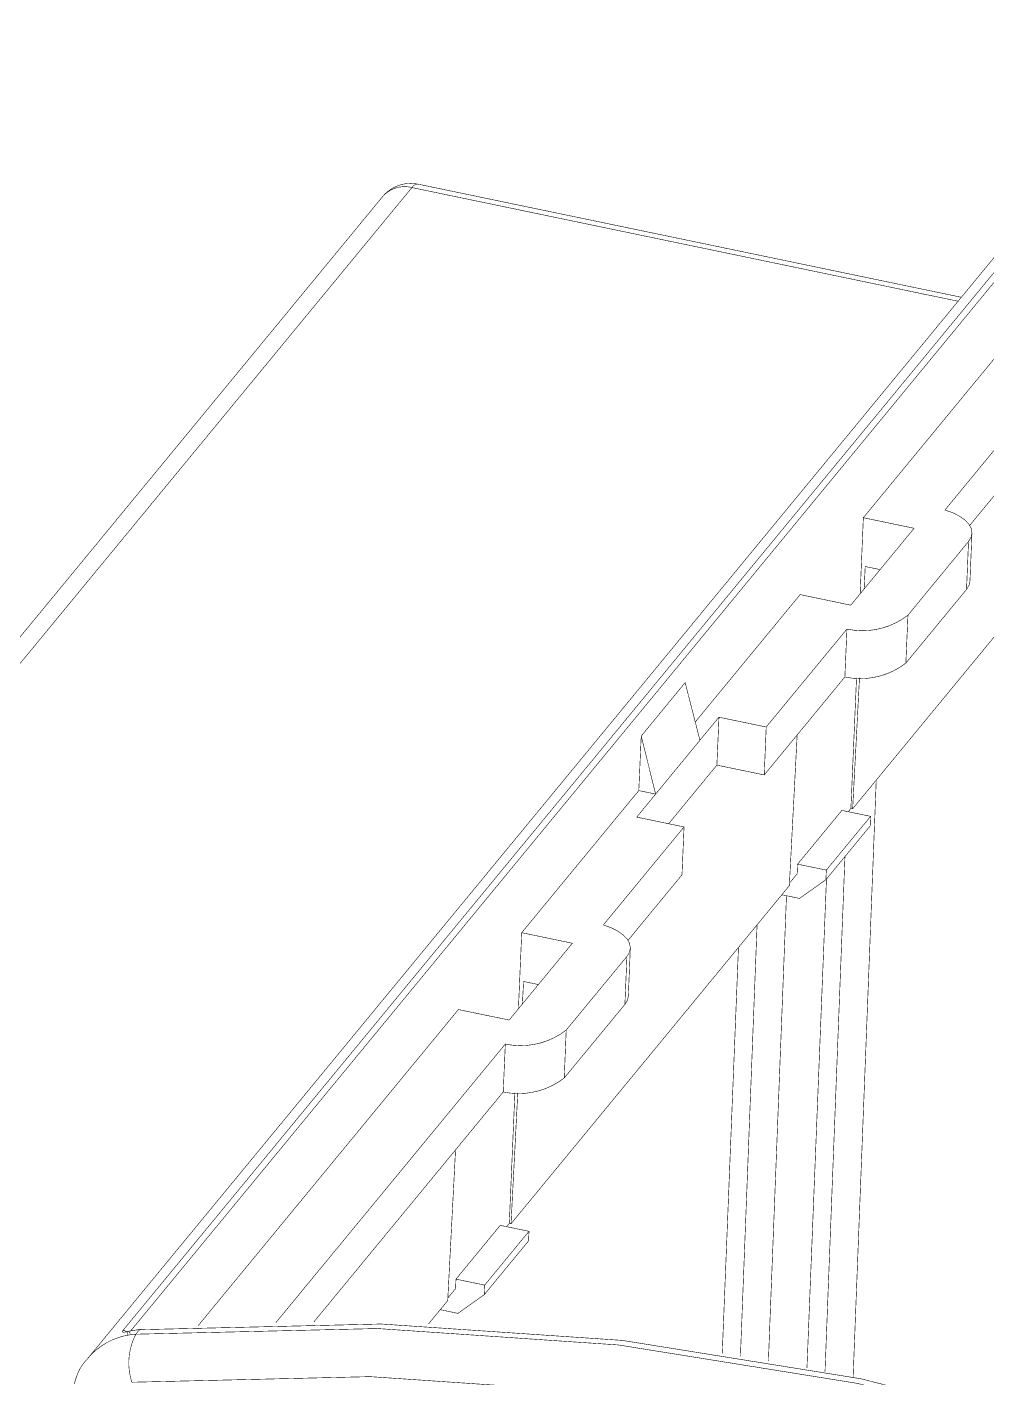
# Model space of a CAD drawing. Header units: inches. Extents: x 0 to 35.2, y -0.7 to 15.9.
# Drawn here: x 13.351 to 14.222, y 3.745 to 4.971 of the extents above; entities that cross this region are included whole.
import ezdxf

# ---------------------------------------------------------------- set-up
doc = ezdxf.new("R2010")
doc.units = ezdxf.units.IN
doc.header["$MEASUREMENT"] = 0
doc.layers.add('Dimensions', color=6, linetype='Continuous')

msp = doc.modelspace()

# ---------------------------------------------------------------- linework, layer by layer
at = {"layer": 'Dimensions'}
for points in [[(13.4377, 3.7875, 0.0005, 0.0005, 0), (14.4122, 4.9707, 0.0005, 0.0005, 0)], [(13.445, 3.7874, 0.0005, 0.0005, 0), (14.4167, 4.9672, 0.0005, 0.0005, 0)], [(13.406, 3.7624, 0.0005, 0.0005, 0), (14.3919, 4.9596, 0.0005, 0.0005, 0)], [(14.1102, 4.5255, 0.0005, 0.0005, 0), (14.4136, 4.8939, 0.0005, 0.0005, 0)], [(14.1843, 4.5325, 0.0005, 0.0005, 0), (14.4329, 4.8343, 0.0005, 0.0005, 0)], [(12.7143, 3.628, 0.0005, 0.0005, 0), (13.7003, 4.8252, 0.0005, 0.0005, 0)], [(13.6737, 4.817, 0.0005, 0.0005, -0.27863), (13.7058, 4.8283, 0.0005, 0.0005, 0)], [(13.6737, 4.817, 0.0005, 0.0005, -0.282901), (13.7003, 4.8252, 0.0005, 0.0005, 0)], [(13.7003, 4.8252, 0.0005, 0.0005, -0.283287), (13.7058, 4.8283, 0.0005, 0.0005, 0)], [(13.7003, 4.8252, 0.0005, 0.0005, 0), (14.1963, 4.722, 0.0005, 0.0005, 0)], [(13.7058, 4.8283, 0.0005, 0.0005, 0), (14.1992, 4.7256, 0.0005, 0.0005, 0)], [(12.6878, 3.6198, 0.0005, 0.0005, 0), (13.6737, 4.817, 0.0005, 0.0005, 0)], [(14.2068, 4.5185, 0.0005, 0.0005, 0), (14.431, 4.7908, 0.0005, 0.0005, 0)], [(14.1005, 4.2613, 0.0005, 0.0005, 0), (14.4003, 4.6253, 0.0005, 0.0005, 0)], [(14.1073, 4.4564, 0.0005, 0.0005, 0), (14.1102, 4.5255, 0.0005, 0.0005, 0)], [(14.1102, 4.5255, 0.0005, 0.0005, 0), (14.1563, 4.5159, 0.0005, 0.0005, 0)], [(14.1843, 4.5325, 0.0005, 0.0005, 0), (14.1914, 4.53, 0.0005, 0.0005, 0)], [(14.1914, 4.53, 0.0005, 0.0005, 0), (14.1975, 4.5269, 0.0005, 0.0005, 0)], [(14.1975, 4.5269, 0.0005, 0.0005, 0), (14.2024, 4.5234, 0.0005, 0.0005, 0)], [(14.0988, 4.4461, 0.0005, 0.0005, 0), (14.1563, 4.5159, 0.0005, 0.0005, 0)], [(14.2024, 4.5234, 0.0005, 0.0005, 0), (14.206, 4.5197, 0.0005, 0.0005, 0)], [(14.206, 4.5197, 0.0005, 0.0005, 0), (14.2082, 4.5157, 0.0005, 0.0005, 0)], [(14.2082, 4.5157, 0.0005, 0.0005, 0), (14.2088, 4.5117, 0.0005, 0.0005, 0)], [(14.1507, 4.437, 0.0005, 0.0005, 0), (14.2057, 4.5039, 0.0005, 0.0005, 0)], [(14.2039, 4.4604, 0.0005, 0.0005, 0), (14.2057, 4.5039, 0.0005, 0.0005, 0)], [(14.2057, 4.5039, 0.0005, 0.0005, 0), (14.208, 4.5077, 0.0005, 0.0005, 0)], [(14.207, 4.4679, 0.0005, 0.0005, 0), (14.2088, 4.5114, 0.0005, 0.0005, 0)], [(14.208, 4.5077, 0.0005, 0.0005, 0), (14.2088, 4.5117, 0.0005, 0.0005, 0)], [(14.1109, 4.4608, 0.0005, 0.0005, 0), (14.1119, 4.4812, 0.0005, 0.0005, 0)], [(14.1119, 4.4812, 0.0005, 0.0005, 0), (14.1254, 4.4784, 0.0005, 0.0005, 0)], [(14.2039, 4.4604, 0.0005, 0.0005, 0), (14.2062, 4.4642, 0.0005, 0.0005, 0)], [(14.2062, 4.4642, 0.0005, 0.0005, 0), (14.207, 4.4679, 0.0005, 0.0005, 0)], [(13.9576, 4.3401, 0.0005, 0.0005, 0), (14.0528, 4.4557, 0.0005, 0.0005, 0)], [(14.0528, 4.4557, 0.0005, 0.0005, 0), (14.0988, 4.4461, 0.0005, 0.0005, 0)], [(14.1488, 4.3935, 0.0005, 0.0005, 0), (14.2039, 4.4604, 0.0005, 0.0005, 0)], [(14.1507, 4.437, 0.0005, 0.0005, -0.220916), (14.0953, 4.4244, 0.0005, 0.0005, 0)], [(14.1488, 4.3935, 0.0005, 0.0005, 0), (14.1507, 4.437, 0.0005, 0.0005, 0)], [(14.022, 4.3355, 0.0005, 0.0005, 0), (14.0953, 4.4244, 0.0005, 0.0005, 0)], [(14.0934, 4.3809, 0.0005, 0.0005, 0), (14.0953, 4.4244, 0.0005, 0.0005, 0)], [(14.1488, 4.3935, 0.0005, 0.0005, -0.220916), (14.0934, 4.3809, 0.0005, 0.0005, 0)], [(14.0202, 4.292, 0.0005, 0.0005, 0), (14.0934, 4.3809, 0.0005, 0.0005, 0)], [(14.0989, 4.2616, 0.0005, 0.0005, 0), (14.104, 4.3801, 0.0005, 0.0005, 0)], [(14.1005, 4.2613, 0.0005, 0.0005, 0), (14.1067, 4.3801, 0.0005, 0.0005, 0)], [(13.9085, 4.3273, 0.0005, 0.0005, 0), (13.9484, 4.3758, 0.0005, 0.0005, 0)], [(13.9484, 4.3758, 0.0005, 0.0005, 0), (13.9618, 4.3235, 0.0005, 0.0005, 0)], [(13.9618, 4.3235, 0.0005, 0.0005, 0), (13.9791, 4.3444, 0.0005, 0.0005, 0)], [(13.9772, 4.3009, 0.0005, 0.0005, 0), (13.9791, 4.3444, 0.0005, 0.0005, 0)], [(13.9791, 4.3444, 0.0005, 0.0005, 0), (14.022, 4.3355, 0.0005, 0.0005, 0)], [(14.0202, 4.292, 0.0005, 0.0005, 0), (14.022, 4.3355, 0.0005, 0.0005, 0)], [(13.9063, 4.2778, 0.0005, 0.0005, 0), (13.9085, 4.3273, 0.0005, 0.0005, 0)], [(13.9085, 4.3273, 0.0005, 0.0005, 0), (13.9216, 4.2746, 0.0005, 0.0005, 0)], [(13.9216, 4.2746, 0.0005, 0.0005, 0), (13.9618, 4.3235, 0.0005, 0.0005, 0)], [(14.043, 4.1915, 0.0005, 0.0005, 0), (14.0501, 4.3283, 0.0005, 0.0005, 0)], [(13.9334, 4.2477, 0.0005, 0.0005, 0), (13.9772, 4.3009, 0.0005, 0.0005, 0)], [(13.9772, 4.3009, 0.0005, 0.0005, 0), (14.0202, 4.292, 0.0005, 0.0005, 0)], [(14.1009, 3.7452, 0.0005, 0.0005, 0), (14.1219, 4.2872, 0.0005, 0.0005, 0)], [(13.8, 4.1488, 0.0005, 0.0005, 0), (13.9063, 4.2778, 0.0005, 0.0005, 0)], [(13.9044, 4.2537, 0.0005, 0.0005, 0), (13.9216, 4.2746, 0.0005, 0.0005, 0)], [(13.9063, 4.2778, 0.0005, 0.0005, 0), (13.9216, 4.2746, 0.0005, 0.0005, 0)], [(14.0505, 4.211, 0.0005, 0.0005, 0), (14.0907, 4.2598, 0.0005, 0.0005, 0)], [(14.0907, 4.2598, 0.0005, 0.0005, 0), (14.1168, 4.2544, 0.0005, 0.0005, 0)], [(14.0965, 4.2586, 0.0005, 0.0005, 0), (14.0989, 4.2616, 0.0005, 0.0005, 0)], [(14.0989, 4.2616, 0.0005, 0.0005, 0), (14.1005, 4.2613, 0.0005, 0.0005, 0)], [(13.8741, 4.1558, 0.0005, 0.0005, 0), (13.9474, 4.2448, 0.0005, 0.0005, 0)], [(13.9044, 4.2537, 0.0005, 0.0005, 0), (13.9474, 4.2448, 0.0005, 0.0005, 0)], [(13.9455, 4.2013, 0.0005, 0.0005, 0), (13.9474, 4.2448, 0.0005, 0.0005, 0)], [(14.0762, 4.1969, 0.0005, 0.0005, 0), (14.1164, 4.2457, 0.0005, 0.0005, 0)], [(14.0766, 4.2056, 0.0005, 0.0005, 0), (14.1168, 4.2544, 0.0005, 0.0005, 0)], [(14.1164, 4.2457, 0.0005, 0.0005, 0), (14.1168, 4.2544, 0.0005, 0.0005, 0)], [(14.0501, 4.2023, 0.0005, 0.0005, 0), (14.0505, 4.211, 0.0005, 0.0005, 0)], [(14.0505, 4.211, 0.0005, 0.0005, 0), (14.0766, 4.2056, 0.0005, 0.0005, 0)], [(14.0754, 3.7505, 0.0005, 0.0005, 0), (14.0935, 4.2179, 0.0005, 0.0005, 0)], [(13.8965, 4.1418, 0.0005, 0.0005, 0), (13.9455, 4.2013, 0.0005, 0.0005, 0)], [(14.0432, 4.1938, 0.0005, 0.0005, 0), (14.0501, 4.2023, 0.0005, 0.0005, 0)], [(14.0523, 4.1799, 0.0005, 0.0005, 0), (14.0762, 4.1969, 0.0005, 0.0005, 0)], [(14.059, 3.7537, 0.0005, 0.0005, 0), (14.0767, 4.1975, 0.0005, 0.0005, 0)], [(14.0762, 4.1969, 0.0005, 0.0005, 0), (14.0766, 4.2056, 0.0005, 0.0005, 0)], [(13.7903, 3.8846, 0.0005, 0.0005, 0), (14.043, 4.1915, 0.0005, 0.0005, 0)], [(14.024, 3.7602, 0.0005, 0.0005, 0), (14.0404, 4.1824, 0.0005, 0.0005, 0)], [(14.0362, 4.1832, 0.0005, 0.0005, 0), (14.0523, 4.1799, 0.0005, 0.0005, 0)], [(13.797, 4.0797, 0.0005, 0.0005, 0), (13.8, 4.1488, 0.0005, 0.0005, 0)], [(13.8, 4.1488, 0.0005, 0.0005, 0), (13.846, 4.1392, 0.0005, 0.0005, 0)], [(13.8741, 4.1558, 0.0005, 0.0005, 0), (13.8812, 4.1533, 0.0005, 0.0005, 0)], [(13.8812, 4.1533, 0.0005, 0.0005, 0), (13.8872, 4.1502, 0.0005, 0.0005, 0)], [(13.8872, 4.1502, 0.0005, 0.0005, 0), (13.8921, 4.1468, 0.0005, 0.0005, 0)], [(13.8921, 4.1468, 0.0005, 0.0005, 0), (13.8958, 4.143, 0.0005, 0.0005, 0)], [(13.9986, 3.7645, 0.0005, 0.0005, 0), (14.0137, 4.1559, 0.0005, 0.0005, 0)], [(13.7886, 4.0695, 0.0005, 0.0005, 0), (13.846, 4.1392, 0.0005, 0.0005, 0)], [(13.8958, 4.143, 0.0005, 0.0005, 0), (13.8979, 4.139, 0.0005, 0.0005, 0)], [(13.8968, 4.0912, 0.0005, 0.0005, 0), (13.8986, 4.1347, 0.0005, 0.0005, 0)], [(13.8978, 4.131, 0.0005, 0.0005, 0), (13.8986, 4.135, 0.0005, 0.0005, 0)], [(13.8979, 4.139, 0.0005, 0.0005, 0), (13.8986, 4.135, 0.0005, 0.0005, 0)], [(13.9821, 3.7672, 0.0005, 0.0005, 0), (13.9968, 4.1354, 0.0005, 0.0005, 0)], [(13.8404, 4.0604, 0.0005, 0.0005, 0), (13.8955, 4.1272, 0.0005, 0.0005, 0)], [(13.8937, 4.0837, 0.0005, 0.0005, 0), (13.8955, 4.1272, 0.0005, 0.0005, 0)], [(13.8955, 4.1272, 0.0005, 0.0005, 0), (13.8978, 4.131, 0.0005, 0.0005, 0)], [(13.8006, 4.0841, 0.0005, 0.0005, 0), (13.8017, 4.1045, 0.0005, 0.0005, 0)], [(13.8017, 4.1045, 0.0005, 0.0005, 0), (13.8152, 4.1017, 0.0005, 0.0005, 0)], [(13.8386, 4.0169, 0.0005, 0.0005, 0), (13.8937, 4.0837, 0.0005, 0.0005, 0)], [(13.8937, 4.0837, 0.0005, 0.0005, 0), (13.896, 4.0875, 0.0005, 0.0005, 0)], [(13.896, 4.0875, 0.0005, 0.0005, 0), (13.8968, 4.0912, 0.0005, 0.0005, 0)], [(13.5063, 3.7922, 0.0005, 0.0005, 0), (13.7425, 4.079, 0.0005, 0.0005, 0)], [(13.7425, 4.079, 0.0005, 0.0005, 0), (13.7886, 4.0695, 0.0005, 0.0005, 0)], [(13.8404, 4.0604, 0.0005, 0.0005, -0.220916), (13.7851, 4.0477, 0.0005, 0.0005, 0)], [(13.8386, 4.0169, 0.0005, 0.0005, 0), (13.8404, 4.0604, 0.0005, 0.0005, 0)], [(13.5769, 3.795, 0.0005, 0.0005, 0), (13.7851, 4.0477, 0.0005, 0.0005, 0)], [(13.7832, 4.0042, 0.0005, 0.0005, 0), (13.7851, 4.0477, 0.0005, 0.0005, 0)], [(13.8386, 4.0169, 0.0005, 0.0005, -0.220916), (13.7832, 4.0042, 0.0005, 0.0005, 0)], [(13.6113, 3.7955, 0.0005, 0.0005, 0), (13.7832, 4.0042, 0.0005, 0.0005, 0)], [(13.7887, 3.8849, 0.0005, 0.0005, 0), (13.7938, 4.0035, 0.0005, 0.0005, 0)], [(13.7903, 3.8846, 0.0005, 0.0005, 0), (13.7964, 4.0034, 0.0005, 0.0005, 0)], [(13.7328, 3.8148, 0.0005, 0.0005, 0), (13.7399, 3.9517, 0.0005, 0.0005, 0)], [(13.7403, 3.8343, 0.0005, 0.0005, 0), (13.7805, 3.8831, 0.0005, 0.0005, 0)], [(13.7664, 3.8289, 0.0005, 0.0005, 0), (13.8066, 3.8777, 0.0005, 0.0005, 0)], [(13.7805, 3.8831, 0.0005, 0.0005, 0), (13.8066, 3.8777, 0.0005, 0.0005, 0)], [(13.7863, 3.8819, 0.0005, 0.0005, 0), (13.7887, 3.8849, 0.0005, 0.0005, 0)], [(13.7887, 3.8849, 0.0005, 0.0005, 0), (13.7903, 3.8846, 0.0005, 0.0005, 0)], [(13.8062, 3.869, 0.0005, 0.0005, 0), (13.8066, 3.8777, 0.0005, 0.0005, 0)], [(13.766, 3.8202, 0.0005, 0.0005, 0), (13.8062, 3.869, 0.0005, 0.0005, 0)], [(13.7399, 3.8256, 0.0005, 0.0005, 0), (13.7403, 3.8343, 0.0005, 0.0005, 0)], [(13.7403, 3.8343, 0.0005, 0.0005, 0), (13.7664, 3.8289, 0.0005, 0.0005, 0)], [(13.766, 3.8202, 0.0005, 0.0005, 0), (13.7664, 3.8289, 0.0005, 0.0005, 0)], [(13.7155, 3.7938, 0.0005, 0.0005, 0), (13.7328, 3.8148, 0.0005, 0.0005, 0)], [(13.7329, 3.8172, 0.0005, 0.0005, 0), (13.7399, 3.8256, 0.0005, 0.0005, 0)], [(13.742, 3.8032, 0.0005, 0.0005, 0), (13.766, 3.8202, 0.0005, 0.0005, 0)], [(13.726, 3.8066, 0.0005, 0.0005, 0), (13.742, 3.8032, 0.0005, 0.0005, 0)], [(13.4496, 3.7843, 0.0005, 0.0005, -0.138023), (14.7231, 3.5193, 0.0005, 0.0005, 0)], [(13.453, 3.7884, 0.0005, 0.0005, -0.138023), (14.7266, 3.5235, 0.0005, 0.0005, 0)], [(13.4061, 3.7626, 0.0005, 0.0005, -0.204267), (13.4496, 3.7843, 0.0005, 0.0005, 0)], [(13.4377, 3.7862, 0.0005, 0.0005, -0.557142), (13.4377, 3.7875, 0.0005, 0.0005, 0)], [(13.4377, 3.7875, 0.0005, 0.0005, -0.489024), (13.4422, 3.784, 0.0005, 0.0005, 0)], [(13.4387, 3.7861, 0.0005, 0.0005, -0.082673), (13.4377, 3.7862, 0.0005, 0.0005, 0)], [(13.4401, 3.7863, 0.0005, 0.0005, -0.037231), (13.4387, 3.7861, 0.0005, 0.0005, 0)], [(13.4419, 3.7866, 0.0005, 0.0005, -0.011143), (13.4401, 3.7863, 0.0005, 0.0005, 0)], [(13.4419, 3.7866, 0.0005, 0.0005, -0.039846), (13.453, 3.7884, 0.0005, 0.0005, 0)], [(13.4419, 3.7866, 0.0005, 0.0005, -0.07695), (13.4423, 3.7869, 0.0005, 0.0005, 0)], [(13.4424, 3.7869, 0.0005, 0.0005, 0), (13.4535, 3.7887, 0.0005, 0.0005, 0)], [(13.4423, 3.7869, 0.0005, 0.0005, -0.188726), (13.4428, 3.7869, 0.0005, 0.0005, 0)], [(13.4428, 3.7869, 0.0005, 0.0005, -0.094121), (13.4434, 3.7866, 0.0005, 0.0005, 0)], [(13.446, 3.7407, 0.0005, 0.0005, -0.202599), (13.4496, 3.7843, 0.0005, 0.0005, 0)], [(13.4434, 3.7866, 0.0005, 0.0005, -0.096938), (13.4443, 3.7851, 0.0005, 0.0005, 0)], [(13.4496, 3.7843, 0.0005, 0.0005, 0), (13.453, 3.7884, 0.0005, 0.0005, 0)], [(13.453, 3.7884, 0.0005, 0.0005, -0.217023), (13.4535, 3.7887, 0.0005, 0.0005, 0)], [(13.3964, 3.7476, 0.0005, 0.0005, -0.123059), (13.4064, 3.7624, 0.0005, 0.0005, 0)], [(13.3937, 3.739, 0.0005, 0.0005, -0.032181), (13.3964, 3.7476, 0.0005, 0.0005, 0)], [(13.446, 3.7407, 0.0005, 0.0005, -0.138023), (14.7014, 3.4795, 0.0005, 0.0005, 0)]]:
    msp.add_lwpolyline(points, format="xyseb", dxfattribs=at)
for points in [[(13.7002, 4.8252, 0.00025, 0.00025, 1), (13.7004, 4.8252, 0.00025, 0.00025, 1)], [(13.7002, 4.8252, 0.00025, 0.00025, 1), (13.7004, 4.8252, 0.00025, 0.00025, 1)], [(13.7002, 4.8252, 0.00025, 0.00025, 1), (13.7004, 4.8252, 0.00025, 0.00025, 1)], [(13.7002, 4.8252, 0.00025, 0.00025, 1), (13.7004, 4.8252, 0.00025, 0.00025, 1)], [(13.7056, 4.8283, 0.00025, 0.00025, 1), (13.7059, 4.8283, 0.00025, 0.00025, 1)], [(13.7056, 4.8283, 0.00025, 0.00025, 1), (13.7059, 4.8283, 0.00025, 0.00025, 1)], [(13.7056, 4.8283, 0.00025, 0.00025, 1), (13.7059, 4.8283, 0.00025, 0.00025, 1)], [(13.6736, 4.817, 0.00025, 0.00025, 1), (13.6739, 4.817, 0.00025, 0.00025, 1)], [(13.6736, 4.817, 0.00025, 0.00025, 1), (13.6739, 4.817, 0.00025, 0.00025, 1)], [(13.6736, 4.817, 0.00025, 0.00025, 1), (13.6739, 4.817, 0.00025, 0.00025, 1)], [(14.1961, 4.722, 0.00025, 0.00025, 1), (14.1964, 4.722, 0.00025, 0.00025, 1)], [(14.1991, 4.7256, 0.00025, 0.00025, 1), (14.1994, 4.7256, 0.00025, 0.00025, 1)], [(14.1101, 4.5255, 0.00025, 0.00025, 1), (14.1103, 4.5255, 0.00025, 0.00025, 1)], [(14.1101, 4.5255, 0.00025, 0.00025, 1), (14.1103, 4.5255, 0.00025, 0.00025, 1)], [(14.1101, 4.5255, 0.00025, 0.00025, 1), (14.1103, 4.5255, 0.00025, 0.00025, 1)], [(14.1842, 4.5325, 0.00025, 0.00025, 1), (14.1845, 4.5325, 0.00025, 0.00025, 1)], [(14.1842, 4.5325, 0.00025, 0.00025, 1), (14.1845, 4.5325, 0.00025, 0.00025, 1)], [(14.1913, 4.53, 0.00025, 0.00025, 1), (14.1915, 4.53, 0.00025, 0.00025, 1)], [(14.1913, 4.53, 0.00025, 0.00025, 1), (14.1915, 4.53, 0.00025, 0.00025, 1)], [(14.1973, 4.5269, 0.00025, 0.00025, 1), (14.1976, 4.5269, 0.00025, 0.00025, 1)], [(14.1973, 4.5269, 0.00025, 0.00025, 1), (14.1976, 4.5269, 0.00025, 0.00025, 1)], [(14.1561, 4.5159, 0.00025, 0.00025, 1), (14.1564, 4.5159, 0.00025, 0.00025, 1)], [(14.1561, 4.5159, 0.00025, 0.00025, 1), (14.1564, 4.5159, 0.00025, 0.00025, 1)], [(14.2022, 4.5234, 0.00025, 0.00025, 1), (14.2025, 4.5234, 0.00025, 0.00025, 1)], [(14.2022, 4.5234, 0.00025, 0.00025, 1), (14.2025, 4.5234, 0.00025, 0.00025, 1)], [(14.2058, 4.5197, 0.00025, 0.00025, 1), (14.2061, 4.5197, 0.00025, 0.00025, 1)], [(14.2058, 4.5197, 0.00025, 0.00025, 1), (14.2061, 4.5197, 0.00025, 0.00025, 1)], [(14.2066, 4.5185, 0.00025, 0.00025, 1), (14.2069, 4.5185, 0.00025, 0.00025, 1)], [(14.208, 4.5157, 0.00025, 0.00025, 1), (14.2083, 4.5157, 0.00025, 0.00025, 1)], [(14.208, 4.5157, 0.00025, 0.00025, 1), (14.2083, 4.5157, 0.00025, 0.00025, 1)], [(14.2056, 4.5039, 0.00025, 0.00025, 1), (14.2059, 4.5039, 0.00025, 0.00025, 1)], [(14.2056, 4.5039, 0.00025, 0.00025, 1), (14.2059, 4.5039, 0.00025, 0.00025, 1)], [(14.2056, 4.5039, 0.00025, 0.00025, 1), (14.2059, 4.5039, 0.00025, 0.00025, 1)], [(14.2079, 4.5077, 0.00025, 0.00025, 1), (14.2082, 4.5077, 0.00025, 0.00025, 1)], [(14.2079, 4.5077, 0.00025, 0.00025, 1), (14.2082, 4.5077, 0.00025, 0.00025, 1)], [(14.2087, 4.5117, 0.00025, 0.00025, 1), (14.209, 4.5117, 0.00025, 0.00025, 1)], [(14.2087, 4.5117, 0.00025, 0.00025, 1), (14.209, 4.5117, 0.00025, 0.00025, 1)], [(14.2087, 4.5114, 0.00025, 0.00025, 1), (14.209, 4.5114, 0.00025, 0.00025, 1)], [(14.1118, 4.4812, 0.00025, 0.00025, 1), (14.112, 4.4812, 0.00025, 0.00025, 1)], [(14.1118, 4.4812, 0.00025, 0.00025, 1), (14.112, 4.4812, 0.00025, 0.00025, 1)], [(14.1253, 4.4784, 0.00025, 0.00025, 1), (14.1255, 4.4784, 0.00025, 0.00025, 1)], [(14.206, 4.4642, 0.00025, 0.00025, 1), (14.2063, 4.4642, 0.00025, 0.00025, 1)], [(14.206, 4.4642, 0.00025, 0.00025, 1), (14.2063, 4.4642, 0.00025, 0.00025, 1)], [(14.2069, 4.4679, 0.00025, 0.00025, 1), (14.2071, 4.4679, 0.00025, 0.00025, 1)], [(14.2069, 4.4679, 0.00025, 0.00025, 1), (14.2071, 4.4679, 0.00025, 0.00025, 1)], [(14.0526, 4.4557, 0.00025, 0.00025, 1), (14.0529, 4.4557, 0.00025, 0.00025, 1)], [(14.0526, 4.4557, 0.00025, 0.00025, 1), (14.0529, 4.4557, 0.00025, 0.00025, 1)], [(14.1071, 4.4564, 0.00025, 0.00025, 1), (14.1074, 4.4564, 0.00025, 0.00025, 1)], [(14.1107, 4.4608, 0.00025, 0.00025, 1), (14.111, 4.4608, 0.00025, 0.00025, 1)], [(14.2037, 4.4604, 0.00025, 0.00025, 1), (14.204, 4.4604, 0.00025, 0.00025, 1)], [(14.2037, 4.4604, 0.00025, 0.00025, 1), (14.204, 4.4604, 0.00025, 0.00025, 1)], [(14.2037, 4.4604, 0.00025, 0.00025, 1), (14.204, 4.4604, 0.00025, 0.00025, 1)], [(14.0987, 4.4461, 0.00025, 0.00025, 1), (14.0989, 4.4461, 0.00025, 0.00025, 1)], [(14.0987, 4.4461, 0.00025, 0.00025, 1), (14.0989, 4.4461, 0.00025, 0.00025, 1)], [(14.1505, 4.437, 0.00025, 0.00025, 1), (14.1508, 4.437, 0.00025, 0.00025, 1)], [(14.1505, 4.437, 0.00025, 0.00025, 1), (14.1508, 4.437, 0.00025, 0.00025, 1)], [(14.1505, 4.437, 0.00025, 0.00025, 1), (14.1508, 4.437, 0.00025, 0.00025, 1)], [(14.0952, 4.4244, 0.00025, 0.00025, 1), (14.0954, 4.4244, 0.00025, 0.00025, 1)], [(14.0952, 4.4244, 0.00025, 0.00025, 1), (14.0954, 4.4244, 0.00025, 0.00025, 1)], [(14.0952, 4.4244, 0.00025, 0.00025, 1), (14.0954, 4.4244, 0.00025, 0.00025, 1)], [(14.1487, 4.3935, 0.00025, 0.00025, 1), (14.1489, 4.3935, 0.00025, 0.00025, 1)], [(14.1487, 4.3935, 0.00025, 0.00025, 1), (14.1489, 4.3935, 0.00025, 0.00025, 1)], [(14.1487, 4.3935, 0.00025, 0.00025, 1), (14.1489, 4.3935, 0.00025, 0.00025, 1)], [(14.0933, 4.3809, 0.00025, 0.00025, 1), (14.0936, 4.3809, 0.00025, 0.00025, 1)], [(14.0933, 4.3809, 0.00025, 0.00025, 1), (14.0936, 4.3809, 0.00025, 0.00025, 1)], [(14.0933, 4.3809, 0.00025, 0.00025, 1), (14.0936, 4.3809, 0.00025, 0.00025, 1)], [(14.1039, 4.3801, 0.00025, 0.00025, 1), (14.1041, 4.3801, 0.00025, 0.00025, 1)], [(14.1065, 4.3801, 0.00025, 0.00025, 1), (14.1068, 4.3801, 0.00025, 0.00025, 1)], [(13.9483, 4.3758, 0.00025, 0.00025, 1), (13.9485, 4.3758, 0.00025, 0.00025, 1)], [(13.9483, 4.3758, 0.00025, 0.00025, 1), (13.9485, 4.3758, 0.00025, 0.00025, 1)], [(13.9789, 4.3444, 0.00025, 0.00025, 1), (13.9792, 4.3444, 0.00025, 0.00025, 1)], [(13.9789, 4.3444, 0.00025, 0.00025, 1), (13.9792, 4.3444, 0.00025, 0.00025, 1)], [(13.9789, 4.3444, 0.00025, 0.00025, 1), (13.9792, 4.3444, 0.00025, 0.00025, 1)], [(13.9574, 4.3401, 0.00025, 0.00025, 1), (13.9577, 4.3401, 0.00025, 0.00025, 1)], [(14.0219, 4.3355, 0.00025, 0.00025, 1), (14.0222, 4.3355, 0.00025, 0.00025, 1)], [(14.0219, 4.3355, 0.00025, 0.00025, 1), (14.0222, 4.3355, 0.00025, 0.00025, 1)], [(14.0219, 4.3355, 0.00025, 0.00025, 1), (14.0222, 4.3355, 0.00025, 0.00025, 1)], [(13.9084, 4.3273, 0.00025, 0.00025, 1), (13.9087, 4.3273, 0.00025, 0.00025, 1)], [(13.9084, 4.3273, 0.00025, 0.00025, 1), (13.9087, 4.3273, 0.00025, 0.00025, 1)], [(13.9084, 4.3273, 0.00025, 0.00025, 1), (13.9087, 4.3273, 0.00025, 0.00025, 1)], [(13.9617, 4.3235, 0.00025, 0.00025, 1), (13.9619, 4.3235, 0.00025, 0.00025, 1)], [(13.9617, 4.3235, 0.00025, 0.00025, 1), (13.9619, 4.3235, 0.00025, 0.00025, 1)], [(13.9617, 4.3235, 0.00025, 0.00025, 1), (13.9619, 4.3235, 0.00025, 0.00025, 1)], [(14.05, 4.3283, 0.00025, 0.00025, 1), (14.0503, 4.3283, 0.00025, 0.00025, 1)], [(13.9771, 4.3009, 0.00025, 0.00025, 1), (13.9773, 4.3009, 0.00025, 0.00025, 1)], [(13.9771, 4.3009, 0.00025, 0.00025, 1), (13.9773, 4.3009, 0.00025, 0.00025, 1)], [(13.9771, 4.3009, 0.00025, 0.00025, 1), (13.9773, 4.3009, 0.00025, 0.00025, 1)], [(14.0201, 4.292, 0.00025, 0.00025, 1), (14.0203, 4.292, 0.00025, 0.00025, 1)], [(14.0201, 4.292, 0.00025, 0.00025, 1), (14.0203, 4.292, 0.00025, 0.00025, 1)], [(14.0201, 4.292, 0.00025, 0.00025, 1), (14.0203, 4.292, 0.00025, 0.00025, 1)], [(14.1217, 4.2872, 0.00025, 0.00025, 1), (14.122, 4.2872, 0.00025, 0.00025, 1)], [(13.9061, 4.2778, 0.00025, 0.00025, 1), (13.9064, 4.2778, 0.00025, 0.00025, 1)], [(13.9061, 4.2778, 0.00025, 0.00025, 1), (13.9064, 4.2778, 0.00025, 0.00025, 1)], [(13.9061, 4.2778, 0.00025, 0.00025, 1), (13.9064, 4.2778, 0.00025, 0.00025, 1)], [(13.9215, 4.2746, 0.00025, 0.00025, 1), (13.9217, 4.2746, 0.00025, 0.00025, 1)], [(13.9215, 4.2746, 0.00025, 0.00025, 1), (13.9217, 4.2746, 0.00025, 0.00025, 1)], [(13.9215, 4.2746, 0.00025, 0.00025, 1), (13.9217, 4.2746, 0.00025, 0.00025, 1)], [(13.9215, 4.2746, 0.00025, 0.00025, 1), (13.9217, 4.2746, 0.00025, 0.00025, 1)], [(14.0906, 4.2598, 0.00025, 0.00025, 1), (14.0908, 4.2598, 0.00025, 0.00025, 1)], [(14.0906, 4.2598, 0.00025, 0.00025, 1), (14.0908, 4.2598, 0.00025, 0.00025, 1)], [(14.0964, 4.2586, 0.00025, 0.00025, 1), (14.0966, 4.2586, 0.00025, 0.00025, 1)], [(14.0988, 4.2616, 0.00025, 0.00025, 1), (14.0991, 4.2616, 0.00025, 0.00025, 1)], [(14.0988, 4.2616, 0.00025, 0.00025, 1), (14.0991, 4.2616, 0.00025, 0.00025, 1)], [(14.0988, 4.2616, 0.00025, 0.00025, 1), (14.0991, 4.2616, 0.00025, 0.00025, 1)], [(14.1004, 4.2613, 0.00025, 0.00025, 1), (14.1006, 4.2613, 0.00025, 0.00025, 1)], [(14.1004, 4.2613, 0.00025, 0.00025, 1), (14.1006, 4.2613, 0.00025, 0.00025, 1)], [(14.1004, 4.2613, 0.00025, 0.00025, 1), (14.1006, 4.2613, 0.00025, 0.00025, 1)], [(13.9043, 4.2537, 0.00025, 0.00025, 1), (13.9045, 4.2537, 0.00025, 0.00025, 1)], [(13.9043, 4.2537, 0.00025, 0.00025, 1), (13.9045, 4.2537, 0.00025, 0.00025, 1)], [(13.9333, 4.2477, 0.00025, 0.00025, 1), (13.9335, 4.2477, 0.00025, 0.00025, 1)], [(13.9472, 4.2448, 0.00025, 0.00025, 1), (13.9475, 4.2448, 0.00025, 0.00025, 1)], [(13.9472, 4.2448, 0.00025, 0.00025, 1), (13.9475, 4.2448, 0.00025, 0.00025, 1)], [(13.9472, 4.2448, 0.00025, 0.00025, 1), (13.9475, 4.2448, 0.00025, 0.00025, 1)], [(14.1163, 4.2457, 0.00025, 0.00025, 1), (14.1166, 4.2457, 0.00025, 0.00025, 1)], [(14.1163, 4.2457, 0.00025, 0.00025, 1), (14.1166, 4.2457, 0.00025, 0.00025, 1)], [(14.1167, 4.2544, 0.00025, 0.00025, 1), (14.1169, 4.2544, 0.00025, 0.00025, 1)], [(14.1167, 4.2544, 0.00025, 0.00025, 1), (14.1169, 4.2544, 0.00025, 0.00025, 1)], [(14.1167, 4.2544, 0.00025, 0.00025, 1), (14.1169, 4.2544, 0.00025, 0.00025, 1)], [(14.0504, 4.211, 0.00025, 0.00025, 1), (14.0506, 4.211, 0.00025, 0.00025, 1)], [(14.0504, 4.211, 0.00025, 0.00025, 1), (14.0506, 4.211, 0.00025, 0.00025, 1)], [(14.0504, 4.211, 0.00025, 0.00025, 1), (14.0506, 4.211, 0.00025, 0.00025, 1)], [(14.0934, 4.2179, 0.00025, 0.00025, 1), (14.0936, 4.2179, 0.00025, 0.00025, 1)], [(13.9454, 4.2013, 0.00025, 0.00025, 1), (13.9456, 4.2013, 0.00025, 0.00025, 1)], [(13.9454, 4.2013, 0.00025, 0.00025, 1), (13.9456, 4.2013, 0.00025, 0.00025, 1)], [(14.05, 4.2023, 0.00025, 0.00025, 1), (14.0502, 4.2023, 0.00025, 0.00025, 1)], [(14.05, 4.2023, 0.00025, 0.00025, 1), (14.0502, 4.2023, 0.00025, 0.00025, 1)], [(14.0761, 4.1969, 0.00025, 0.00025, 1), (14.0763, 4.1969, 0.00025, 0.00025, 1)], [(14.0761, 4.1969, 0.00025, 0.00025, 1), (14.0763, 4.1969, 0.00025, 0.00025, 1)], [(14.0761, 4.1969, 0.00025, 0.00025, 1), (14.0763, 4.1969, 0.00025, 0.00025, 1)], [(14.0765, 4.2056, 0.00025, 0.00025, 1), (14.0767, 4.2056, 0.00025, 0.00025, 1)], [(14.0765, 4.2056, 0.00025, 0.00025, 1), (14.0767, 4.2056, 0.00025, 0.00025, 1)], [(14.0765, 4.2056, 0.00025, 0.00025, 1), (14.0767, 4.2056, 0.00025, 0.00025, 1)], [(14.0766, 4.1975, 0.00025, 0.00025, 1), (14.0768, 4.1975, 0.00025, 0.00025, 1)], [(14.0361, 4.1832, 0.00025, 0.00025, 1), (14.0363, 4.1832, 0.00025, 0.00025, 1)], [(14.0403, 4.1824, 0.00025, 0.00025, 1), (14.0405, 4.1824, 0.00025, 0.00025, 1)], [(14.0429, 4.1915, 0.00025, 0.00025, 1), (14.0432, 4.1915, 0.00025, 0.00025, 1)], [(14.0429, 4.1915, 0.00025, 0.00025, 1), (14.0432, 4.1915, 0.00025, 0.00025, 1)], [(14.043, 4.1938, 0.00025, 0.00025, 1), (14.0433, 4.1938, 0.00025, 0.00025, 1)], [(14.0521, 4.1799, 0.00025, 0.00025, 1), (14.0524, 4.1799, 0.00025, 0.00025, 1)], [(14.0521, 4.1799, 0.00025, 0.00025, 1), (14.0524, 4.1799, 0.00025, 0.00025, 1)], [(13.7999, 4.1488, 0.00025, 0.00025, 1), (13.8001, 4.1488, 0.00025, 0.00025, 1)], [(13.7999, 4.1488, 0.00025, 0.00025, 1), (13.8001, 4.1488, 0.00025, 0.00025, 1)], [(13.7999, 4.1488, 0.00025, 0.00025, 1), (13.8001, 4.1488, 0.00025, 0.00025, 1)], [(13.874, 4.1558, 0.00025, 0.00025, 1), (13.8742, 4.1558, 0.00025, 0.00025, 1)], [(13.874, 4.1558, 0.00025, 0.00025, 1), (13.8742, 4.1558, 0.00025, 0.00025, 1)], [(13.881, 4.1533, 0.00025, 0.00025, 1), (13.8813, 4.1533, 0.00025, 0.00025, 1)], [(13.881, 4.1533, 0.00025, 0.00025, 1), (13.8813, 4.1533, 0.00025, 0.00025, 1)], [(13.8871, 4.1502, 0.00025, 0.00025, 1), (13.8874, 4.1502, 0.00025, 0.00025, 1)], [(13.8871, 4.1502, 0.00025, 0.00025, 1), (13.8874, 4.1502, 0.00025, 0.00025, 1)], [(13.892, 4.1468, 0.00025, 0.00025, 1), (13.8923, 4.1468, 0.00025, 0.00025, 1)], [(13.892, 4.1468, 0.00025, 0.00025, 1), (13.8923, 4.1468, 0.00025, 0.00025, 1)], [(14.0136, 4.1559, 0.00025, 0.00025, 1), (14.0139, 4.1559, 0.00025, 0.00025, 1)], [(13.8459, 4.1392, 0.00025, 0.00025, 1), (13.8462, 4.1392, 0.00025, 0.00025, 1)], [(13.8459, 4.1392, 0.00025, 0.00025, 1), (13.8462, 4.1392, 0.00025, 0.00025, 1)], [(13.8956, 4.143, 0.00025, 0.00025, 1), (13.8959, 4.143, 0.00025, 0.00025, 1)], [(13.8956, 4.143, 0.00025, 0.00025, 1), (13.8959, 4.143, 0.00025, 0.00025, 1)], [(13.8964, 4.1418, 0.00025, 0.00025, 1), (13.8967, 4.1418, 0.00025, 0.00025, 1)], [(13.8978, 4.139, 0.00025, 0.00025, 1), (13.8981, 4.139, 0.00025, 0.00025, 1)], [(13.8978, 4.139, 0.00025, 0.00025, 1), (13.8981, 4.139, 0.00025, 0.00025, 1)], [(13.8985, 4.135, 0.00025, 0.00025, 1), (13.8987, 4.135, 0.00025, 0.00025, 1)], [(13.8985, 4.135, 0.00025, 0.00025, 1), (13.8987, 4.135, 0.00025, 0.00025, 1)], [(13.8985, 4.1347, 0.00025, 0.00025, 1), (13.8987, 4.1347, 0.00025, 0.00025, 1)], [(13.9967, 4.1354, 0.00025, 0.00025, 1), (13.997, 4.1354, 0.00025, 0.00025, 1)], [(13.8954, 4.1272, 0.00025, 0.00025, 1), (13.8956, 4.1272, 0.00025, 0.00025, 1)], [(13.8954, 4.1272, 0.00025, 0.00025, 1), (13.8956, 4.1272, 0.00025, 0.00025, 1)], [(13.8954, 4.1272, 0.00025, 0.00025, 1), (13.8956, 4.1272, 0.00025, 0.00025, 1)], [(13.8977, 4.131, 0.00025, 0.00025, 1), (13.8979, 4.131, 0.00025, 0.00025, 1)], [(13.8977, 4.131, 0.00025, 0.00025, 1), (13.8979, 4.131, 0.00025, 0.00025, 1)], [(13.8016, 4.1045, 0.00025, 0.00025, 1), (13.8018, 4.1045, 0.00025, 0.00025, 1)], [(13.8016, 4.1045, 0.00025, 0.00025, 1), (13.8018, 4.1045, 0.00025, 0.00025, 1)], [(13.8151, 4.1017, 0.00025, 0.00025, 1), (13.8153, 4.1017, 0.00025, 0.00025, 1)], [(13.8005, 4.0841, 0.00025, 0.00025, 1), (13.8008, 4.0841, 0.00025, 0.00025, 1)], [(13.8935, 4.0837, 0.00025, 0.00025, 1), (13.8938, 4.0837, 0.00025, 0.00025, 1)], [(13.8935, 4.0837, 0.00025, 0.00025, 1), (13.8938, 4.0837, 0.00025, 0.00025, 1)], [(13.8935, 4.0837, 0.00025, 0.00025, 1), (13.8938, 4.0837, 0.00025, 0.00025, 1)], [(13.8958, 4.0875, 0.00025, 0.00025, 1), (13.8961, 4.0875, 0.00025, 0.00025, 1)], [(13.8958, 4.0875, 0.00025, 0.00025, 1), (13.8961, 4.0875, 0.00025, 0.00025, 1)], [(13.8966, 4.0912, 0.00025, 0.00025, 1), (13.8969, 4.0912, 0.00025, 0.00025, 1)], [(13.8966, 4.0912, 0.00025, 0.00025, 1), (13.8969, 4.0912, 0.00025, 0.00025, 1)], [(13.7424, 4.079, 0.00025, 0.00025, 1), (13.7427, 4.079, 0.00025, 0.00025, 1)], [(13.7424, 4.079, 0.00025, 0.00025, 1), (13.7427, 4.079, 0.00025, 0.00025, 1)], [(13.7969, 4.0797, 0.00025, 0.00025, 1), (13.7972, 4.0797, 0.00025, 0.00025, 1)], [(13.7885, 4.0695, 0.00025, 0.00025, 1), (13.7887, 4.0695, 0.00025, 0.00025, 1)], [(13.7885, 4.0695, 0.00025, 0.00025, 1), (13.7887, 4.0695, 0.00025, 0.00025, 1)], [(13.8403, 4.0604, 0.00025, 0.00025, 1), (13.8406, 4.0604, 0.00025, 0.00025, 1)], [(13.8403, 4.0604, 0.00025, 0.00025, 1), (13.8406, 4.0604, 0.00025, 0.00025, 1)], [(13.8403, 4.0604, 0.00025, 0.00025, 1), (13.8406, 4.0604, 0.00025, 0.00025, 1)], [(13.7849, 4.0477, 0.00025, 0.00025, 1), (13.7852, 4.0477, 0.00025, 0.00025, 1)], [(13.7849, 4.0477, 0.00025, 0.00025, 1), (13.7852, 4.0477, 0.00025, 0.00025, 1)], [(13.7849, 4.0477, 0.00025, 0.00025, 1), (13.7852, 4.0477, 0.00025, 0.00025, 1)], [(13.8385, 4.0169, 0.00025, 0.00025, 1), (13.8387, 4.0169, 0.00025, 0.00025, 1)], [(13.8385, 4.0169, 0.00025, 0.00025, 1), (13.8387, 4.0169, 0.00025, 0.00025, 1)], [(13.8385, 4.0169, 0.00025, 0.00025, 1), (13.8387, 4.0169, 0.00025, 0.00025, 1)], [(13.7831, 4.0042, 0.00025, 0.00025, 1), (13.7833, 4.0042, 0.00025, 0.00025, 1)], [(13.7831, 4.0042, 0.00025, 0.00025, 1), (13.7833, 4.0042, 0.00025, 0.00025, 1)], [(13.7831, 4.0042, 0.00025, 0.00025, 1), (13.7833, 4.0042, 0.00025, 0.00025, 1)], [(13.7937, 4.0035, 0.00025, 0.00025, 1), (13.7939, 4.0035, 0.00025, 0.00025, 1)], [(13.7963, 4.0034, 0.00025, 0.00025, 1), (13.7966, 4.0034, 0.00025, 0.00025, 1)], [(13.7398, 3.9517, 0.00025, 0.00025, 1), (13.7401, 3.9517, 0.00025, 0.00025, 1)], [(13.7804, 3.8831, 0.00025, 0.00025, 1), (13.7806, 3.8831, 0.00025, 0.00025, 1)], [(13.7804, 3.8831, 0.00025, 0.00025, 1), (13.7806, 3.8831, 0.00025, 0.00025, 1)], [(13.7862, 3.8819, 0.00025, 0.00025, 1), (13.7864, 3.8819, 0.00025, 0.00025, 1)], [(13.7886, 3.8849, 0.00025, 0.00025, 1), (13.7889, 3.8849, 0.00025, 0.00025, 1)], [(13.7886, 3.8849, 0.00025, 0.00025, 1), (13.7889, 3.8849, 0.00025, 0.00025, 1)], [(13.7886, 3.8849, 0.00025, 0.00025, 1), (13.7889, 3.8849, 0.00025, 0.00025, 1)], [(13.7901, 3.8846, 0.00025, 0.00025, 1), (13.7904, 3.8846, 0.00025, 0.00025, 1)], [(13.7901, 3.8846, 0.00025, 0.00025, 1), (13.7904, 3.8846, 0.00025, 0.00025, 1)], [(13.7901, 3.8846, 0.00025, 0.00025, 1), (13.7904, 3.8846, 0.00025, 0.00025, 1)], [(13.8065, 3.8777, 0.00025, 0.00025, 1), (13.8067, 3.8777, 0.00025, 0.00025, 1)], [(13.8065, 3.8777, 0.00025, 0.00025, 1), (13.8067, 3.8777, 0.00025, 0.00025, 1)], [(13.8065, 3.8777, 0.00025, 0.00025, 1), (13.8067, 3.8777, 0.00025, 0.00025, 1)], [(13.8061, 3.869, 0.00025, 0.00025, 1), (13.8063, 3.869, 0.00025, 0.00025, 1)], [(13.8061, 3.869, 0.00025, 0.00025, 1), (13.8063, 3.869, 0.00025, 0.00025, 1)], [(13.7401, 3.8343, 0.00025, 0.00025, 1), (13.7404, 3.8343, 0.00025, 0.00025, 1)], [(13.7401, 3.8343, 0.00025, 0.00025, 1), (13.7404, 3.8343, 0.00025, 0.00025, 1)], [(13.7401, 3.8343, 0.00025, 0.00025, 1), (13.7404, 3.8343, 0.00025, 0.00025, 1)], [(13.7662, 3.8289, 0.00025, 0.00025, 1), (13.7665, 3.8289, 0.00025, 0.00025, 1)], [(13.7662, 3.8289, 0.00025, 0.00025, 1), (13.7665, 3.8289, 0.00025, 0.00025, 1)], [(13.7662, 3.8289, 0.00025, 0.00025, 1), (13.7665, 3.8289, 0.00025, 0.00025, 1)], [(13.7327, 3.8148, 0.00025, 0.00025, 1), (13.7329, 3.8148, 0.00025, 0.00025, 1)], [(13.7327, 3.8148, 0.00025, 0.00025, 1), (13.7329, 3.8148, 0.00025, 0.00025, 1)], [(13.7328, 3.8172, 0.00025, 0.00025, 1), (13.7331, 3.8172, 0.00025, 0.00025, 1)], [(13.7398, 3.8256, 0.00025, 0.00025, 1), (13.74, 3.8256, 0.00025, 0.00025, 1)], [(13.7398, 3.8256, 0.00025, 0.00025, 1), (13.74, 3.8256, 0.00025, 0.00025, 1)], [(13.7659, 3.8202, 0.00025, 0.00025, 1), (13.7661, 3.8202, 0.00025, 0.00025, 1)], [(13.7659, 3.8202, 0.00025, 0.00025, 1), (13.7661, 3.8202, 0.00025, 0.00025, 1)], [(13.7659, 3.8202, 0.00025, 0.00025, 1), (13.7661, 3.8202, 0.00025, 0.00025, 1)], [(13.7259, 3.8066, 0.00025, 0.00025, 1), (13.7261, 3.8066, 0.00025, 0.00025, 1)], [(13.7419, 3.8032, 0.00025, 0.00025, 1), (13.7422, 3.8032, 0.00025, 0.00025, 1)], [(13.7419, 3.8032, 0.00025, 0.00025, 1), (13.7422, 3.8032, 0.00025, 0.00025, 1)], [(13.5061, 3.7922, 0.00025, 0.00025, 1), (13.5064, 3.7922, 0.00025, 0.00025, 1)], [(13.5768, 3.795, 0.00025, 0.00025, 1), (13.5771, 3.795, 0.00025, 0.00025, 1)], [(13.6112, 3.7955, 0.00025, 0.00025, 1), (13.6115, 3.7955, 0.00025, 0.00025, 1)], [(13.7154, 3.7938, 0.00025, 0.00025, 1), (13.7156, 3.7938, 0.00025, 0.00025, 1)], [(13.4376, 3.7875, 0.00025, 0.00025, 1), (13.4378, 3.7875, 0.00025, 0.00025, 1)], [(13.4376, 3.7875, 0.00025, 0.00025, 1), (13.4378, 3.7875, 0.00025, 0.00025, 1)], [(13.4376, 3.7875, 0.00025, 0.00025, 1), (13.4378, 3.7875, 0.00025, 0.00025, 1)], [(13.4375, 3.7862, 0.00025, 0.00025, 1), (13.4378, 3.7862, 0.00025, 0.00025, 1)], [(13.4375, 3.7862, 0.00025, 0.00025, 1), (13.4378, 3.7862, 0.00025, 0.00025, 1)], [(13.4385, 3.7861, 0.00025, 0.00025, 1), (13.4388, 3.7861, 0.00025, 0.00025, 1)], [(13.4385, 3.7861, 0.00025, 0.00025, 1), (13.4388, 3.7861, 0.00025, 0.00025, 1)], [(13.44, 3.7863, 0.00025, 0.00025, 1), (13.4403, 3.7863, 0.00025, 0.00025, 1)], [(13.44, 3.7863, 0.00025, 0.00025, 1), (13.4403, 3.7863, 0.00025, 0.00025, 1)], [(13.4418, 3.7866, 0.00025, 0.00025, 1), (13.4421, 3.7866, 0.00025, 0.00025, 1)], [(13.4418, 3.7866, 0.00025, 0.00025, 1), (13.4421, 3.7866, 0.00025, 0.00025, 1)], [(13.4418, 3.7866, 0.00025, 0.00025, 1), (13.4421, 3.7866, 0.00025, 0.00025, 1)], [(13.4421, 3.784, 0.00025, 0.00025, 1), (13.4424, 3.784, 0.00025, 0.00025, 1)], [(13.4422, 3.7869, 0.00025, 0.00025, 1), (13.4425, 3.7869, 0.00025, 0.00025, 1)], [(13.4422, 3.7869, 0.00025, 0.00025, 1), (13.4425, 3.7869, 0.00025, 0.00025, 1)], [(13.4422, 3.7869, 0.00025, 0.00025, 1), (13.4425, 3.7869, 0.00025, 0.00025, 1)], [(13.4427, 3.7869, 0.00025, 0.00025, 1), (13.443, 3.7869, 0.00025, 0.00025, 1)], [(13.4427, 3.7869, 0.00025, 0.00025, 1), (13.443, 3.7869, 0.00025, 0.00025, 1)], [(13.4432, 3.7866, 0.00025, 0.00025, 1), (13.4435, 3.7866, 0.00025, 0.00025, 1)], [(13.4432, 3.7866, 0.00025, 0.00025, 1), (13.4435, 3.7866, 0.00025, 0.00025, 1)], [(13.4442, 3.7851, 0.00025, 0.00025, 1), (13.4444, 3.7851, 0.00025, 0.00025, 1)], [(13.4449, 3.7874, 0.00025, 0.00025, 1), (13.4451, 3.7874, 0.00025, 0.00025, 1)], [(13.4495, 3.7843, 0.00025, 0.00025, 1), (13.4497, 3.7843, 0.00025, 0.00025, 1)], [(13.4495, 3.7843, 0.00025, 0.00025, 1), (13.4497, 3.7843, 0.00025, 0.00025, 1)], [(13.4495, 3.7843, 0.00025, 0.00025, 1), (13.4497, 3.7843, 0.00025, 0.00025, 1)], [(13.4495, 3.7843, 0.00025, 0.00025, 1), (13.4497, 3.7843, 0.00025, 0.00025, 1)], [(13.4529, 3.7884, 0.00025, 0.00025, 1), (13.4532, 3.7884, 0.00025, 0.00025, 1)], [(13.4529, 3.7884, 0.00025, 0.00025, 1), (13.4532, 3.7884, 0.00025, 0.00025, 1)], [(13.4529, 3.7884, 0.00025, 0.00025, 1), (13.4532, 3.7884, 0.00025, 0.00025, 1)], [(13.4529, 3.7884, 0.00025, 0.00025, 1), (13.4532, 3.7884, 0.00025, 0.00025, 1)], [(13.4534, 3.7887, 0.00025, 0.00025, 1), (13.4537, 3.7887, 0.00025, 0.00025, 1)], [(13.4534, 3.7887, 0.00025, 0.00025, 1), (13.4537, 3.7887, 0.00025, 0.00025, 1)], [(13.982, 3.7672, 0.00025, 0.00025, 1), (13.9823, 3.7672, 0.00025, 0.00025, 1)], [(13.4058, 3.7624, 0.00025, 0.00025, 1), (13.4061, 3.7624, 0.00025, 0.00025, 1)], [(13.406, 3.7626, 0.00025, 0.00025, 1), (13.4062, 3.7626, 0.00025, 0.00025, 1)], [(13.4063, 3.7624, 0.00025, 0.00025, 1), (13.4065, 3.7624, 0.00025, 0.00025, 1)], [(13.9984, 3.7645, 0.00025, 0.00025, 1), (13.9987, 3.7645, 0.00025, 0.00025, 1)], [(14.0239, 3.7602, 0.00025, 0.00025, 1), (14.0242, 3.7602, 0.00025, 0.00025, 1)], [(14.0589, 3.7537, 0.00025, 0.00025, 1), (14.0591, 3.7537, 0.00025, 0.00025, 1)], [(13.3963, 3.7476, 0.00025, 0.00025, 1), (13.3965, 3.7476, 0.00025, 0.00025, 1)], [(13.3963, 3.7476, 0.00025, 0.00025, 1), (13.3965, 3.7476, 0.00025, 0.00025, 1)], [(14.0753, 3.7505, 0.00025, 0.00025, 1), (14.0755, 3.7505, 0.00025, 0.00025, 1)], [(14.1007, 3.7452, 0.00025, 0.00025, 1), (14.101, 3.7452, 0.00025, 0.00025, 1)]]:
    msp.add_lwpolyline(points, format="xyseb", close=True, dxfattribs=at)

doc.saveas('drawing.dxf')
